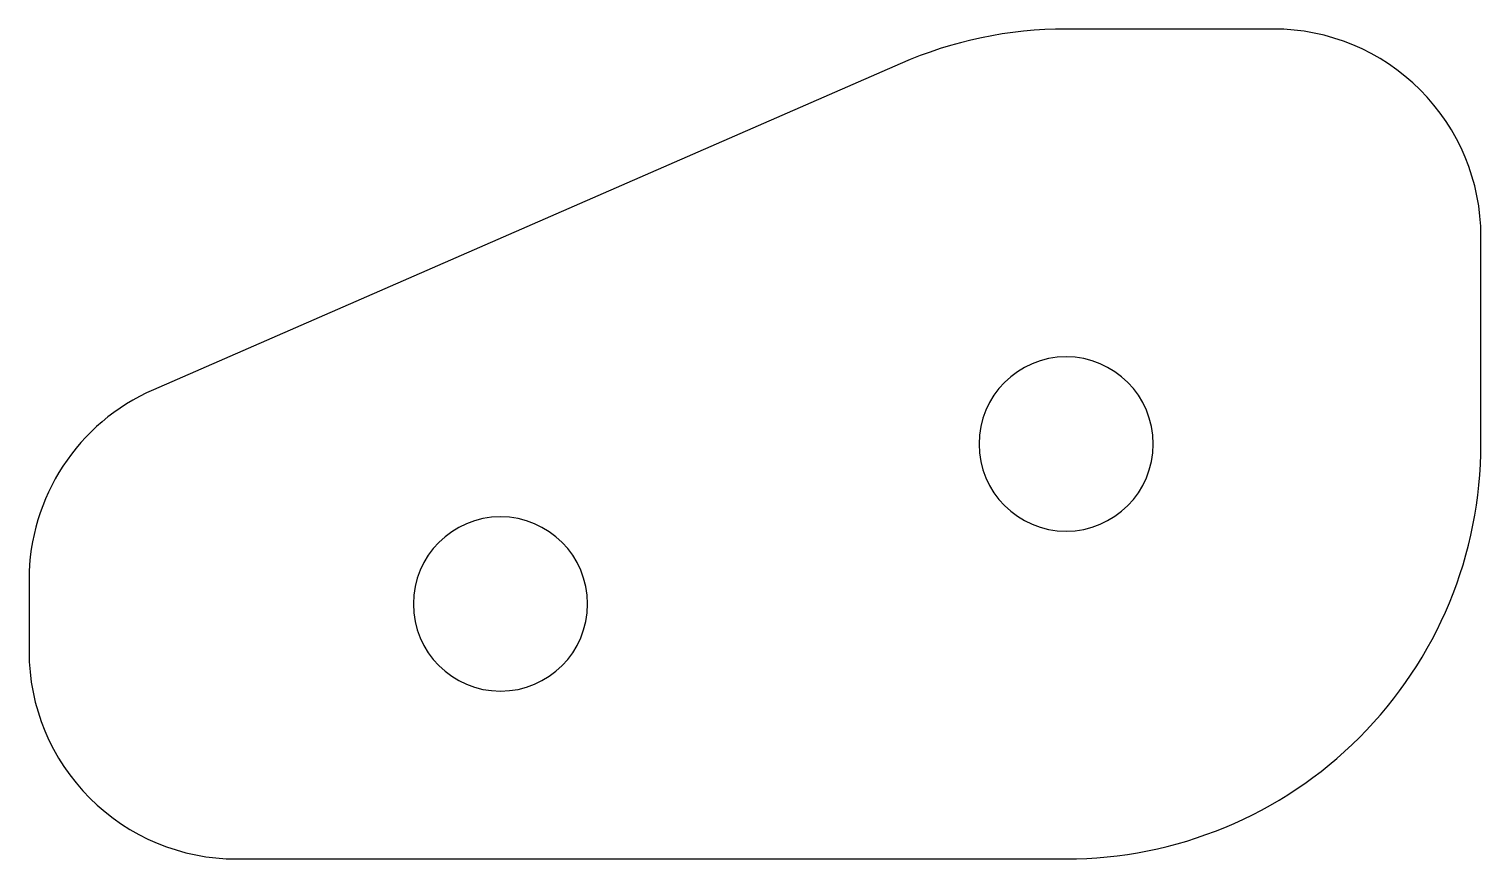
# Model space of a CAD drawing. Header units: millimetres. Extents: x -5 to 30, y 0 to 20.
import ezdxf

# ---------------------------------------------------------------- set-up
doc = ezdxf.new("R2010")
doc.units = ezdxf.units.MM

msp = doc.modelspace()

# ---------------------------------------------------------------- linework, layer by layer
at = {"layer": 'INTERIOR_PROFILES', "extrusion": (0, 0, -1)}
for centre in [(-20, 10), (-6.364, 6.145)]:
    msp.add_circle(centre, 2.1, dxfattribs=at)
at = {"layer": 'OUTER_PROFILES'}
msp.add_lwpolyline([(20, 20, 0.103244), (16, 19.165), (-2, 11.309, 0.298217), (-5, 6.727), (-5, 5, 0.414214), (0, 0), (20, 0, 0.414214), (30, 10), (30, 15, 0.414214), (25, 20)], format="xyb", close=True, dxfattribs=at)

doc.saveas('drawing.dxf')
